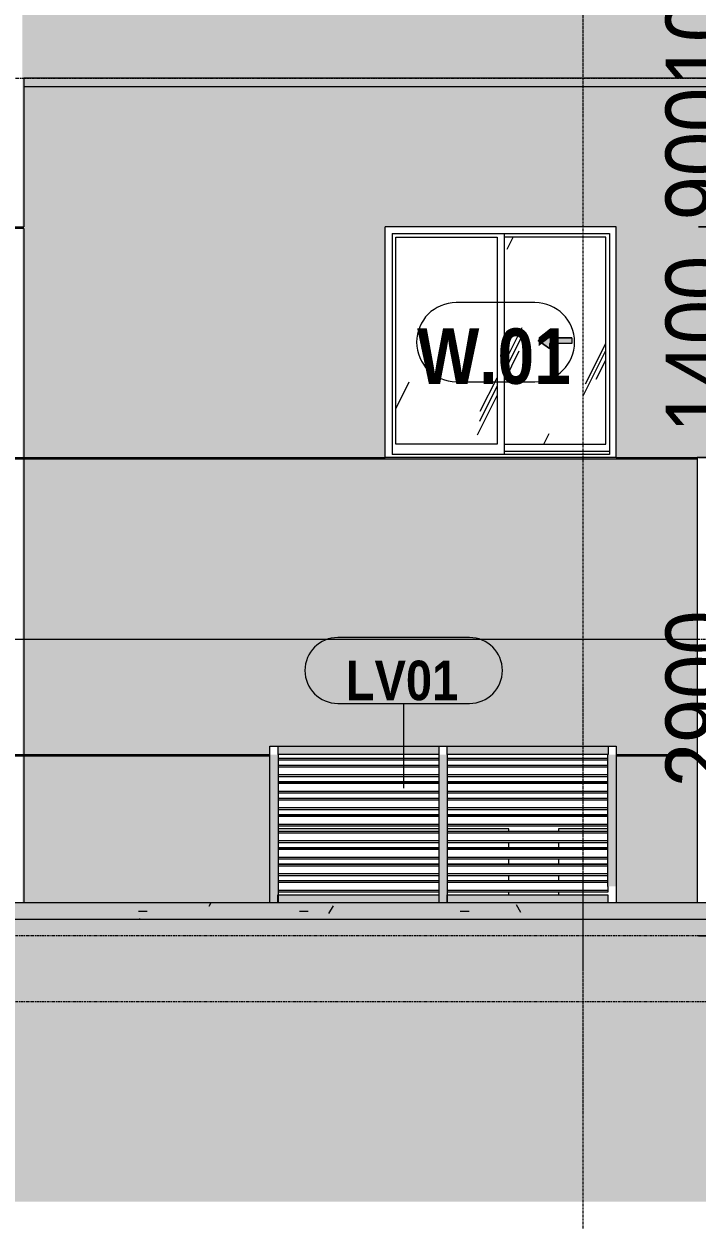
# Model space of a CAD drawing. Header units: millimetres. Extents: x -134153 to 99383, y -5233 to 35400.
# Drawn here: x -42243 to -38163, y -1323 to 5930 of the extents above; entities that cross this region are included whole.
import ezdxf

# ---------------------------------------------------------------- set-up
doc = ezdxf.new("R2010")
doc.units = ezdxf.units.MM
for name, pattern in [('1 NÉT CALL OUT', [6, 3, -3]), ('Centre', [31.75, 6.35, -4.7625, 15.875, -4.7625]), ('Grid Line', [22.225, 12.7, -3.175, 3.175, -3.175])]:
    doc.linetypes.add(name, pattern=pattern)
for name, color, linetype, lineweight in [('A-ANNO-DIMS', 211, 'Continuous', 9), ('A-ANNO-DIMS-160', 211, 'Continuous', 9), ('A-DETL-GENF', 92, 'Continuous', 9), ('A-DETL-GENF-1', 92, '1 NÉT CALL OUT', 9), ('A-DETL-GENF-2', 9, 'Continuous', 9), ('A-DETL-THIN', 151, 'Continuous', 9), ('A-FLOR-LEVL-2', 51, 'Centre', 9), ('A-GLAZ', 151, 'Continuous', 9), ('A-GLAZ-3', 7, '1 NÉT CALL OUT', 9), ('A-GLAZ-CWMG', 51, 'Continuous', 9), ('A-GLAZ-IDEN', 152, 'Continuous', 9), ('A-WALL', 113, 'Continuous', 9), ('A-WALL-IDEN', 211, 'Continuous', 9), ('A-WALL-PATT', 111, 'Continuous', 9), ('A-WALL-PATT-2', 111, 'Continuous', 5), ('I-WALL', 2, 'Continuous', 9), ('S-GRID-1', 1, 'Grid Line', 9)]:
    doc.layers.add(name, color=color, linetype=linetype, lineweight=lineweight)
doc.styles.add('Arial_B', font='arialbd_0.ttf', dxfattribs={"width": 0.85, "height": 240})
doc.styles.add('Arial_B_1', font='arialbd_0.ttf', dxfattribs={"width": 0.85, "height": 336})
doc.styles.add('UTM Avo', font='UTM Avo.ttf', dxfattribs={"width": 0.9, "height": 400})
doc.dimstyles.new('1_Dim_chi_tiet_2_5', dxfattribs={"dimscale": 304.8, "dimtxt": 399.720379, "dimasz": 0.629921, "dimexe": 0.524934, "dimexo": 0.0625, "dimgap": 0.052493, "dimtad": 1, "dimdec": 0, "dimrnd": 5, "dimzin": 0, "dimdsep": 46, "dimtxsty": 'UTM Avo', "dimblk1": 'OBLIQUE', "dimblk2": 'OBLIQUE', "dimsah": 1, "dimcen": 0.09, "dimdle": 0.524934, "dimazin": 0, "dimtfac": 1, "dimtdec": 4, "dimtix": 1, "dimtmove": 0, "dimatfit": 3, "dimfxl": 1.049869, "dimfxlon": 1, "dimtvp": 1, "dimtolj": 1, "dimtzin": 0, "dimarcsym": 2})
pattern_1 = [(63.435, (-79954.8, 1311.3), (-0.002, 1625.6), [567.96, -3066.99]), (63.435, (-81580.4, 1311.3), (-0.002, 1625.6), [567.96, -3066.99]), (63.435, (-79176.65, 1625.35), (-0.002, 1625.6), [567.96, -3066.99]), (63.435, (-80802.25, 1625.35), (-0.002, 1625.6), [567.96, -3066.99]), (63.435, (-79294.4, 1514.5), (-0.002, 1625.6), [567.96, -3066.99]), (63.435, (-80920, 1514.5), (-0.002, 1625.6), [567.96, -3066.99]), (63.435, (-79414.5, 2149.4), (-0.002, 1625.6), [276.055, -3358.896]), (63.435, (-81040.1, 2149.4), (-0.002, 1625.6), [276.055, -3358.896]), (63.435, (-79493, 2051.15), (-0.002, 1625.6), [567.96, -3066.99]), (63.435, (-81118.6, 2051.15), (-0.002, 1625.6), [567.96, -3066.99]), (63.435, (-79479.15, 2121.7), (-0.002, 1625.6), [567.96, -3066.99]), (63.435, (-81104.76, 2121.7), (-0.002, 1625.6), [567.96, -3066.99]), (63.435, (-80135, 1812.2), (-0.002, 1625.6), [567.96, -3066.99]), (63.435, (-81760.6, 1812.2), (-0.002, 1625.6), [567.96, -3066.99]), (63.435, (-80121.15, 1895.35), (-0.002, 1625.6), [567.96, -3066.99]), (63.435, (-81746.75, 1895.35), (-0.002, 1625.6), [567.96, -3066.99]), (63.435, (-80117.4, 1955.3), (-0.002, 1625.6), [567.96, -3066.99]), (63.435, (-81743, 1955.3), (-0.002, 1625.6), [567.96, -3066.99])]

# ---------------------------------------------------------------- blocks, each defined once
blk = doc.blocks.new('1_FAMILY RVT - W01-WxH 1400x1400xmm-411185-TKCS_MẶT ĐỨNG HƯỚNG BẮC')
at = {"layer": 'A-DETL-GENF-1'}
blk.add_hatch(color=256, dxfattribs=at).paths.add_polyline_path([(-39057.1, 3962.1), (-39057.1, 3992.6), (-38921.7, 3992.6), (-38921.7, 4026.5), (-39057.1, 4026.5), (-39057.1, 4057), (-39124.9, 4009.5)])
at = {"layer": 'A-GLAZ'}
h = blk.add_hatch(dxfattribs=at)
h.set_pattern_fill('FP_1', color=256, style=0, pattern_type=2)
h.set_pattern_definition(pattern_1)
h.paths.add_polyline_path([(-39374.9, 3382.6), (-39374.9, 4636.5), (-39989.1, 4636.5), (-39989.1, 3382.6)])
h = blk.add_hatch(dxfattribs=at)
h.set_pattern_fill('FP_1', color=256, style=0, pattern_type=2)
h.set_pattern_definition(pattern_1)
h.paths.add_polyline_path([(-38716.1, 3382.6), (-38716.1, 4636.5), (-39330.4, 4636.5), (-39330.4, 3382.6)])
h.paths.add_polyline_path([(-39057.1, 3962.1), (-39124.9, 4009.5), (-39057.1, 4057), (-39057.1, 4026.5), (-38921.7, 4026.5), (-38921.7, 3992.6), (-39057.1, 3992.6)])
at = {"layer": 'A-DETL-GENF'}
for p, q in [((-39124.9, 4009.5), (-39057.1, 4057)), ((-39124.9, 4009.5), (-39057.1, 4057)), ((-39124.9, 4009.5), (-39057.1, 3962.1)), ((-39057.1, 3962.1), (-39124.9, 4009.5)), ((-39057.1, 4057), (-39057.1, 4026.5)), ((-39057.1, 4057), (-39057.1, 4026.5)), ((-38921.7, 4026.5), (-39057.1, 4026.5)), ((-39057.1, 4026.5), (-38921.7, 4026.5)), ((-39057.1, 3992.6), (-39057.1, 3962.1)), ((-38921.7, 3992.6), (-39057.1, 3992.6)), ((-39057.1, 3992.6), (-39057.1, 3962.1)), ((-38921.7, 3992.6), (-39057.1, 3992.6)), ((-38921.7, 4026.5), (-38921.7, 3992.6)), ((-38921.7, 4026.5), (-38921.7, 3992.6))]:
    blk.add_line(p, q, dxfattribs=at)
at = {"layer": 'A-GLAZ'}
for p, q in [((-38652.6, 4700), (-40052.6, 4700)), ((-40052.6, 3300), (-40052.6, 4700)), ((-40011.7, 4659.1), (-40011.7, 3319.1)), ((-40011.7, 4659.1), (-38693.6, 4659.1)), ((-39330.4, 3319.1), (-39330.4, 4659.1)), ((-38693.6, 4659.1), (-38693.6, 3319.1)), ((-38652.6, 3300), (-38652.6, 4700)), ((-39989.1, 4636.5), (-39374.9, 4636.5)), ((-39989.1, 3382.6), (-39989.1, 4636.5)), ((-39374.9, 4636.5), (-39374.9, 3382.6)), ((-38716.1, 4636.5), (-39330.4, 4636.5)), ((-38716.1, 3382.6), (-38716.1, 4636.5)), ((-39374.9, 3382.6), (-39989.1, 3382.6)), ((-39330.4, 3382.6), (-38716.1, 3382.6)), ((-38693.6, 3338.1), (-39330.4, 3338.1)), ((-38693.6, 3338.1), (-39330.4, 3338.1)), ((-38652.6, 3300), (-40052.6, 3300)), ((-38693.6, 3319.1), (-40011.7, 3319.1))]:
    blk.add_line(p, q, dxfattribs=at)
blk = doc.blocks.new('Rectangular Mullion - 50 x 100mm-3084807-TKCS_MẶT ĐỨNG HƯỚNG BẮC')
at = {"layer": 'A-GLAZ-CWMG'}
blk.add_hatch(color=256, dxfattribs=at).paths.add_polyline_path([(-39735.1, 1500), (-39727.5, 1500), (-39727.5, 1550), (-40702.6, 1549), (-40702.6, 1500), (-40131.8, 1500)])
for p, q in [((-40702.6, 1500), (-40702.6, 1550)), ((-39727.5, 1550), (-39727.5, 1500)), ((-39727.5, 1500), (-40702.6, 1500))]:
    blk.add_line(p, q, dxfattribs=at)
blk = doc.blocks.new('Rectangular Mullion - 50 x 100mm-3084809-TKCS_MẶT ĐỨNG HƯỚNG BẮC')
at = {"layer": 'A-GLAZ-CWMG'}
blk.add_hatch(color=256, dxfattribs=at).paths.add_polyline_path([(-39677.7, 600), (-38702.6, 600), (-38702.6, 650), (-39677.7, 650)])
for p, q in [((-39677.7, 600), (-39677.7, 650)), ((-39677.7, 650), (-38702.6, 650)), ((-38702.6, 650), (-38702.6, 600))]:
    blk.add_line(p, q, dxfattribs=at)
blk = doc.blocks.new('Rectangular Mullion - 50 x 100mm-2333207-TKCS_MẶT ĐỨNG HƯỚNG BẮC')
at = {"layer": 'A-GLAZ-CWMG'}
blk.add_hatch(color=256, dxfattribs=at).paths.add_polyline_path([(-40702.564287, 600), (-40702.564287, 700), (-40752.564287, 700), (-40752.564287, 600)])
blk.add_line((-40702.564287, 700), (-40702.564287, 600), dxfattribs=at)
blk = doc.blocks.new('Rectangular Mullion - 50 x 100mm-2333208-TKCS_MẶT ĐỨNG HƯỚNG BẮC')
at = {"layer": 'A-GLAZ-CWMG'}
blk.add_hatch(color=256, dxfattribs=at).paths.add_polyline_path([(-40702.564287, 700), (-40702.564287, 800), (-40752.564287, 800), (-40752.564287, 700)])
blk.add_line((-40702.564287, 800), (-40702.564287, 700), dxfattribs=at)
blk = doc.blocks.new('Rectangular Mullion - 50 x 100mm-2333212-TKCS_MẶT ĐỨNG HƯỚNG BẮC')
at = {"layer": 'A-GLAZ-CWMG'}
blk.add_hatch(color=256, dxfattribs=at).paths.add_polyline_path([(-38652.635618, 700), (-38652.635618, 800), (-38702.635618, 800), (-38702.635618, 700)])
blk.add_line((-38702.635618, 700), (-38702.635618, 800), dxfattribs=at)
blk = doc.blocks.new('Rectangular Mullion - MULLION LA SACH-3084811-TKCS_MẶT ĐỨNG HƯỚNG BẮC')
at = {"layer": 'A-GLAZ-CWMG'}
for p, q in [((-38702.6, 734.3), (-39677.6, 734.3)), ((-38702.6, 733.3), (-39677.6, 733.3)), ((-38702.6, 733.2), (-39677.6, 733.2)), ((-38702.6, 723.5), (-39677.6, 723.5)), ((-38702.6, 676.5), (-39677.6, 676.5)), ((-38702.6, 665), (-39677.6, 665)), ((-38702.6, 664.8), (-39677.6, 664.8)), ((-38702.6, 700), (-38702.6, 676.5)), ((-38702.6, 676.5), (-38702.6, 665)), ((-38702.6, 665), (-38702.6, 664.8))]:
    blk.add_line(p, q, dxfattribs=at)
blk = doc.blocks.new('Rectangular Mullion - MULLION LA SACH-V87-TKCS_MẶT ĐỨNG HƯỚNG BẮC')
at = {"layer": 'A-GLAZ-CWMG'}
for p, q in [((-39727.6, 734.3), (-40702.6, 734.3)), ((-39727.6, 733.3), (-40702.6, 733.3)), ((-39727.6, 733.2), (-40702.6, 733.2)), ((-39727.6, 723.5), (-40702.6, 723.5)), ((-39727.6, 676.5), (-40702.6, 676.5)), ((-39727.6, 665), (-40702.6, 665)), ((-39727.6, 664.8), (-40702.6, 664.8))]:
    blk.add_line(p, q, dxfattribs=at)
blk = doc.blocks.new('Rectangular Mullion - MULLION LA SACH-V88-TKCS_MẶT ĐỨNG HƯỚNG BẮC')
at = {"layer": 'A-GLAZ-CWMG'}
for p, q in [((-38702.6, 1476.5), (-39677.6, 1476.5)), ((-38702.6, 1465), (-39677.6, 1465)), ((-38702.6, 1464.8), (-39677.6, 1464.8))]:
    blk.add_line(p, q, dxfattribs=at)
blk = doc.blocks.new('Rectangular Mullion - 50 x 100mm-2333204-TKCS_MẶT ĐỨNG HƯỚNG BẮC')
at = {"layer": 'A-GLAZ-CWMG'}
blk.add_hatch(color=256, dxfattribs=at).paths.add_polyline_path([(-39677.6, 600), (-39677.6, 700), (-39727.6, 700), (-39727.6, 600)])
for p, q in [((-39727.6, 700), (-39727.6, 600)), ((-39677.6, 700), (-39677.6, 600))]:
    blk.add_line(p, q, dxfattribs=at)
blk = doc.blocks.new('Rectangular Mullion - 50 x 100mm-2333205-TKCS_MẶT ĐỨNG HƯỚNG BẮC')
at = {"layer": 'A-GLAZ-CWMG'}
blk.add_hatch(color=256, dxfattribs=at).paths.add_polyline_path([(-39677.6, 700), (-39677.6, 800), (-39727.6, 800), (-39727.6, 700)])
for p, q in [((-39727.6, 800), (-39727.6, 700)), ((-39677.6, 800), (-39677.6, 700))]:
    blk.add_line(p, q, dxfattribs=at)
blk = doc.blocks.new('SSA-WINDOW TAG - 10-2062020-TKCS_MẶT ĐỨNG HƯỚNG BẮC')
at = {"layer": 'A-GLAZ-IDEN'}
for p, q in [((-121345.064287, 10854.4), (-121822.564287, 10854.4)), ((-121822.564287, 10374.4), (-121345.064287, 10374.4))]:
    blk.add_line(p, q, dxfattribs=at)
for centre, start, end in [((-121822.564287, 10614.4), 90, 270), ((-121345.064287, 10614.4), 270, 90)]:
    blk.add_arc(centre, 240, start, end, dxfattribs=at)
blk = doc.blocks.new('DIMBLOCK18-TKCS_MẶT ĐỨNG HƯỚNG BẮC')
at = {"layer": 'A-ANNO-DIMS-160', "lineweight": 25}
for p, q in [((-37834, 3300), (-37930, 3396)), ((-37834, 3300), (-37738, 3204)), ((-37834, 400), (-37930, 496)), ((-37834, 400), (-37738, 304))]:
    blk.add_line(p, q, dxfattribs=at)
at = {"layer": 'A-ANNO-DIMS-160'}
for p, q in [((-38154, 3300), (-37674, 3300)), ((-37834, 3300), (-38154, 3300)), ((-37834, 240), (-37834, 3300)), ((-38154, 400), (-37674, 400)), ((-37834, 400), (-38154, 400))]:
    blk.add_line(p, q, dxfattribs=at)
at = {"layer": 'A-ANNO-DIMS-160', "color": 0, "insert": (-38353.7, 1302.2), "char_height": 400, "width": 1314.636, "attachment_point": 1, "rotation": 90, "line_spacing_factor": 1.110334, "style": 'UTM Avo'}
blk.add_mtext('2900', dxfattribs=at)
blk = doc.blocks.new('_Oblique')
at = {"color": 0, "linetype": 'ByBlock', "lineweight": -2}
blk.add_line((-0.5, -0.5), (0.5, 0.5), dxfattribs=at)
blk = doc.blocks.new('DIMBLOCK19-TKCS_MẶT ĐỨNG HƯỚNG BẮC')
at = {"layer": 'A-ANNO-DIMS-160', "lineweight": 25}
for p, q in [((-37834, 4700), (-37930, 4796)), ((-37834, 4700), (-37738, 4604)), ((-37834, 3300), (-37930, 3396)), ((-37834, 3300), (-37738, 3204))]:
    blk.add_line(p, q, dxfattribs=at)
at = {"layer": 'A-ANNO-DIMS-160'}
for p, q in [((-38154, 4700), (-37674, 4700)), ((-37834, 4700), (-38154, 4700)), ((-37834, 3300), (-37834, 4700)), ((-38154, 3300), (-37674, 3300)), ((-37834, 3300), (-38154, 3300))]:
    blk.add_line(p, q, dxfattribs=at)
at = {"layer": 'A-ANNO-DIMS-160', "color": 0, "insert": (-38353.7, 3452.2), "char_height": 400, "width": 1314.636, "attachment_point": 1, "rotation": 90, "line_spacing_factor": 1.110334, "style": 'UTM Avo'}
blk.add_mtext('1400', dxfattribs=at)
blk = doc.blocks.new('DIMBLOCK20-TKCS_MẶT ĐỨNG HƯỚNG BẮC')
at = {"layer": 'A-ANNO-DIMS-160', "lineweight": 25}
for p, q in [((-37834, 5600), (-37930, 5696)), ((-37834, 5600), (-37738, 5504)), ((-37834, 4700), (-37930, 4796)), ((-37834, 4700), (-37738, 4604))]:
    blk.add_line(p, q, dxfattribs=at)
at = {"layer": 'A-ANNO-DIMS-160'}
for p, q in [((-38154, 5600), (-37674, 5600)), ((-37834, 5600), (-38154, 5600)), ((-37834, 4700), (-37834, 5600)), ((-38154, 4700), (-37674, 4700)), ((-37834, 4700), (-38154, 4700))]:
    blk.add_line(p, q, dxfattribs=at)
at = {"layer": 'A-ANNO-DIMS-160', "color": 0, "insert": (-38353.7, 4739.2), "char_height": 400, "width": 985.977, "attachment_point": 1, "rotation": 90, "line_spacing_factor": 1.110334, "style": 'UTM Avo'}
blk.add_mtext('900', dxfattribs=at)
blk = doc.blocks.new('DIMBLOCK21-TKCS_MẶT ĐỨNG HƯỚNG BẮC')
at = {"layer": 'A-ANNO-DIMS-160', "lineweight": 25}
for p, q in [((-37834, 6600), (-37930, 6696)), ((-37834, 6600), (-37738, 6504)), ((-37834, 5600), (-37930, 5696)), ((-37834, 5600), (-37738, 5504))]:
    blk.add_line(p, q, dxfattribs=at)
at = {"layer": 'A-ANNO-DIMS-160'}
for p, q in [((-38154, 6600), (-37674, 6600)), ((-37834, 6600), (-38154, 6600)), ((-37834, 5600), (-37834, 6600)), ((-38154, 5600), (-37674, 5600)), ((-37834, 5600), (-38154, 5600))]:
    blk.add_line(p, q, dxfattribs=at)
at = {"layer": 'A-ANNO-DIMS-160', "color": 0, "insert": (-38353.7, 5552.2), "char_height": 400, "width": 1314.636, "attachment_point": 1, "rotation": 90, "line_spacing_factor": 1.110334, "style": 'UTM Avo'}
blk.add_mtext('1000', dxfattribs=at)
blk = doc.blocks.new('CTL_WALL TAG NO MARK - 10-2062273-TKCS_MẶT ĐỨNG HƯỚNG BẮC')
at = {"layer": 'A-WALL-IDEN'}
for p, q in [((-129343.7, 30329.8), (-130141.2, 30329.8)), ((-130141.2, 29929.8), (-129343.7, 29929.8))]:
    blk.add_line(p, q, dxfattribs=at)
for centre, start, end in [((-130141.2, 30129.8), 90, 270), ((-129343.7, 30129.8), 270, 90)]:
    blk.add_arc(centre, 200, start, end, dxfattribs=at)

msp = doc.modelspace()

# ---------------------------------------------------------------- hatches: boundary and pattern name
at = {"layer": 'A-DETL-GENF-2'}
h = msp.add_hatch(dxfattribs=at)
h.set_pattern_fill('FP_29', color=256, style=0, pattern_type=2)
h.set_pattern_definition([(0, (-81864.44, 1200), (774.192, 774.192), [774.192, -774.192]), (0, (-81864.44, 1490.3), (774.192, 774.192), [774.192, -774.192]), (0, (-81864.44, 1780.64), (774.192, 774.192), [774.192, -774.192]), (90, (-81767.7, 1877.4), (-774.192, 774.192), [774.192, -774.192]), (90, (-81477.35, 1877.4), (-774.192, 774.192), [774.192, -774.192]), (90, (-81187, 1877.4), (-774.192, 774.192), [774.192, -774.192])])
h.paths.add_polyline_path([(-131360.5, -1211), (-29819, -1211), (-29819, 500), (-131360.5, 500), (-131360.5, -659)])
at = {"layer": 'A-WALL-PATT'}
h = msp.add_hatch(dxfattribs=at)
h.set_pattern_fill('FP_12', color=256, style=0, pattern_type=2)
h.set_pattern_definition([(0, (-81864.44, 1200), (1300.48, 325.12), [53.645, -921.715, 53.645, -6123.635]), (0, (-81864.44, 1200), (1300.48, 325.12), [-1029.005, -921.715, 53.645, -1897.075, -3251.2]), (0, (-81864.44, 1200), (1300.48, 325.12), [-3901.44, 53.645, -921.715, 53.645, -2222.195]), (0, (-81864.44, 1200), (1300.48, 325.12), [-4930.445, -596.595, 53.645, -1571.955]), (120, (-81376.76, 1362.56), (-931.8022, 963.6887), [53.645, -921.715, -6177.28]), (120, (-81376.76, 1362.56), (-931.8022, 963.6887), [-975.36, 53.645, -921.715, -5201.92]), (120, (-81376.76, 1362.56), (-931.8022, 963.6887), [-1950.72, 53.645, -1897.075, -3251.2]), (120, (-81376.76, 1362.56), (-931.8022, 963.6887), [-3901.44, 53.645, -921.715, -2275.84]), (120, (-81376.76, 1362.56), (-931.8022, 963.6887), [-4876.8, 53.645, -596.595, -1625.6]), (120, (-81376.76, 1362.56), (-931.8022, 963.6887), [-5527.04, 53.645, -1571.955]), (240, (-81214.2, 2012.8), (-368.6778, -1288.8087), [53.645, -921.715, -6177.28]), (240, (-81214.2, 2012.8), (-368.6778, -1288.8087), [-975.36, 53.645, -921.715, -5201.92]), (240, (-81214.2, 2012.8), (-368.6778, -1288.8087), [-1950.72, 53.645, -1897.075, -3251.2]), (240, (-81214.2, 2012.8), (-368.6778, -1288.8087), [-3901.44, 53.645, -921.715, -2275.84]), (240, (-81214.2, 2012.8), (-368.6778, -1288.8087), [-4876.8, 53.645, -596.595, -1625.6]), (240, (-81214.2, 2012.8), (-368.6778, -1288.8087), [-5527.04, 53.645, -1571.955])])
h.paths.add_polyline_path([(-36165.3, 500), (-36103.5, 500), (-36103.5, 600), (-42652.6, 600), (-42652.6, 500), (-37751.9, 500)])
h = msp.add_hatch(dxfattribs=at)
h.set_pattern_fill('FP_11', color=256, style=0, pattern_type=2)
h.set_pattern_definition([(349.695, (-35914.525, 869.39), (3657.59817, -609.61005), [68.155, -6747.38]), (0, (-35847.47, 857.2), (609.6, 609.6), [67.056, -542.544]), (18.435, (-35780.41, 857.2), (1219.199, 609.6016), [57.83, -1869.893]), (172.875, (-35725.55, 875.49), (4267.1994, -609.5991), [49.148, -4865.604]), (174.806, (-35774.317, 881.584), (6096.00395, -609.5547), [67.333, -6665.92]), (194.036, (-35841.37, 887.68), (-1828.8022, -609.5924), [75.403, -2438.042]), (9.462, (-35865.76, 869.39), (3048.005, 609.5835), [37.08, -3670.97]), (353.66, (-35829.18, 875.49), (-4876.8008, 609.5835), [55.202, -5464.96]), (185.711, (-35774.32, 869.39), (-5486.3951, -609.63944), [61.264, -6065.14]), (168.69, (-35835.28, 863.3), (2438.4, -609.6026), [31.084, -3077.28]), (354.806, (-35969.39, 863.296), (-6096.00395, 609.5547), [67.333, -6665.92]), (348.69, (-35902.33, 857.2), (-2438.4, 609.6026), [62.167, -3046.194]), (0, (-35841.4, 845), (609.6, 609.6), [73.15, -536.45]), (20.556, (-35768.22, 845.01), (3048.0001, 1219.197), [52.084, -5156.34]), (3.814, (-35719.453, 863.296), (8534.40115, 609.5889), [91.643, -9072.654]), (354.806, (-35628.013, 869.39), (-6096.00395, 609.5547), [67.333, -6665.92]), (0, (-35560.96, 863.3), (609.6, 609.6), [67.056, -542.544]), (5.194, (-36103.5, 863.296), (6096.00395, 609.5547), [67.333, -6665.92]), (354.806, (-36036.445, 869.39), (-6096.00395, 609.5547), [67.333, -6665.92]), (0, (-36103.5, 875.5), (609.6, 609.6), [36.576, -573.024]), (5.194, (-36066.925, 875.49), (6096.00395, 609.5547), [67.333, -6665.92]), (0, (-35999.87, 881.6), (609.6, 609.6), [60.96, -548.64]), (10.305, (-35938.91, 881.584), (-3657.59817, -609.61005), [68.155, -6747.38]), (5.194, (-35871.853, 893.776), (6096.00395, 609.5547), [67.333, -6665.92]), (354.806, (-35804.797, 899.87), (-6096.00395, 609.5547), [67.333, -6665.92]), (354.806, (-35737.74, 893.776), (-6096.00395, 609.5547), [67.333, -6665.92]), (351.87, (-35670.685, 887.68), (-3657.6004, 609.5929), [86.21, -4224.312]), (0, (-35585.34, 875.5), (609.6, 609.6), [91.44, -518.16]), (347.471, (-35609.725, 509.73), (3047.9989, -609.61085), [56.202, -5564.033]), (354.289, (-35554.86, 497.536), (-5486.3951, 609.63944), [61.264, -6065.14]), (8.13, (-35609.725, 509.73), (3657.6004, 609.5929), [43.105, -4267.418]), (9.462, (-35567.05, 515.82), (3048.005, 609.5835), [74.16, -3633.892]), (0, (-36103.5, 528), (609.6, 609.6), [73.15, -536.45]), (350.538, (-36030.35, 528.02), (-3048.005, 609.5835), [37.08, -3670.97]), (201.801, (-35993.77, 521.92), (1828.8045, 609.5868), [32.828, -3249.968]), (192.995, (-36024.253, 509.73), (5486.39314, 1219.23746), [81.33, -8051.747]), (352.875, (-35542.67, 509.73), (-4267.1994, 609.5991), [49.148, -4865.604]), (7.125, (-35542.67, 509.73), (4267.1994, 609.5991), [49.148, -4865.604]), (0, (-36103.5, 515.8), (609.6, 609.6), [48.77, -560.83]), (194.036, (-36054.73, 515.82), (-1828.8022, -609.5924), [50.27, -2463.177]), (356.633, (-35969.39, 534.112), (-9753.59439, 609.69188), [103.81, -10277.302]), (357.709, (-35865.757, 528.016), (-14630.39665, 609.69909), [152.522, -15099.665]), (3.18, (-35713.357, 521.92), (10363.19831, 609.63121), [109.897, -10879.823]), (9.462, (-35603.63, 528.02), (3048.005, 609.5835), [111.242, -3596.81]), (10.305, (-36103.5, 473.15), (-3657.59817, -609.61005), [68.155, -6747.38]), (15.945, (-36036.445, 485.34), (-2438.4042, -609.5832), [88.76, -4349.196]), (0, (-35951.1, 509.7), (609.6, 609.6), [79.25, -530.35]), (351.87, (-35871.85, 509.73), (-3657.6004, 609.5929), [86.21, -4224.312]), (3.576, (-35786.51, 497.536), (9144.00297, 609.5468), [97.726, -9674.906]), (351.254, (-35688.973, 503.63), (4267.20096, -609.58783), [80.18, -7937.856]), (345.964, (-35609.72, 491.44), (-1828.8022, 609.5924), [75.403, -2438.042]), (0, (-35536.6, 473.15), (609.6, 609.6), [42.67, -566.93]), (174.806, (-35969.39, 534.11), (6096.00395, -609.5547), [134.665, -6598.587]), (355.236, (-36103.5, 570.69), (-6705.59647, 609.64143), [146.81, -7193.745]), (0, (-35957.2, 558.5), (609.6, 609.6), [140.21, -469.39]), (4.086, (-35816.99, 558.496), (7924.79503, 609.65274), [171.123, -8385.02]), (0, (-35646.3, 570.7), (609.6, 609.6), [152.4, -457.2]), (7.125, (-36103.5, 442.67), (4267.1994, 609.5991), [147.443, -4767.31]), (6.34, (-35957.2, 460.96), (4876.8008, 609.5835), [110.403, -5409.758]), (357.51, (-35847.47, 473.152), (-13411.19697, 609.70439), [140.34, -13893.706]), (353.48, (-35707.261, 467.056), (-15849.59217, 1828.85517), [214.749, -21260.135]), (3.013, (-36103.5, 838.912), (10972.79715, 609.6408), [115.984, -11482.446]), (351.87, (-35987.68, 845.01), (-3657.6004, 609.5929), [129.316, -4181.208]), (357.614, (-35859.66, 826.72), (-14020.79943, 609.61372), [146.431, -14496.664]), (10.62, (-35713.357, 820.624), (-6705.59246, -1219.23973), [99.236, -9824.334]), (0, (-35615.8, 838.9), (609.6, 609.6), [121.92, -487.68]), (356.82, (-36103.5, 912.064), (-10363.19831, 609.63121), [109.897, -10879.823]), (6.009, (-35993.773, 905.968), (-6095.99899, -609.59918), [116.464, -11529.93]), (6.71, (-35877.95, 918.16), (-5486.39734, -609.61573), [104.346, -10330.325]), (354.289, (-35774.32, 930.35), (-5486.3951, 609.63944), [122.528, -6003.877]), (347.905, (-35652.397, 918.16), (-5486.39487, 1219.22295), [87.28, -8640.862]), (9.462, (-35567.05, 899.87), (3048.005, 609.5835), [74.16, -3633.892]), (3.814, (-36103.5, 796.24), (8534.40115, 609.5889), [91.643, -9072.654]), (347.196, (-36012.06, 802.336), (-7924.80896, 1828.76326), [137.532, -13615.67]), (0, (-35877.95, 771.86), (609.6, 609.6), [152.4, -457.2]), (5.44, (-35725.55, 771.856), (-6705.60249, -609.56085), [128.595, -12730.932]), (6.71, (-35597.533, 784.048), (-5486.39734, -609.61573), [104.346, -10330.325]), (0, (-36103.5, 954.74), (609.6, 609.6), [103.63, -505.97]), (8.13, (-35999.87, 954.74), (3657.6004, 609.5929), [172.42, -4138.102]), (357.614, (-35829.18, 979.12), (-14020.79943, 609.61372), [146.431, -14496.664]), (354.472, (-35682.877, 973.024), (12801.59101, -1219.3029), [189.859, -18796.025]), (6.843, (-36103.5, 400), (-10363.19504, -1219.24128), [153.494, -15195.842]), (0, (-35951.1, 418.3), (609.6, 609.6), [170.69, -438.91]), (356.348, (-35780.413, 418.288), (-18897.604963, 1219.126665), [287.095, -28422.422]), (0, (-36103.5, 613.36), (609.6, 609.6), [146.304, -463.296]), (4.764, (-35957.197, 613.36), (6705.59647, 609.64143), [146.81, -7193.745]), (358.152, (-35810.893, 625.552), (-18287.99624, 609.724117), [189.074, -18718.355]), (357.274, (-35621.917, 619.456), (-12192.00424, 609.53415), [128.161, -12687.945]), (354.806, (-36103.5, 710.896), (-6096.00395, 609.5547), [134.665, -6598.587]), (0, (-35969.4, 698.7), (609.6, 609.6), [195.07, -414.53]), (1.909, (-35774.317, 698.704), (17678.40105, 609.55323), [182.982, -18115.176]), (3.576, (-35591.437, 704.8), (9144.00297, 609.5468), [97.726, -9674.906])])
h.paths.add_polyline_path([(-36165.3, 500), (-36103.5, 500), (-36103.5, 600), (-42652.6, 600), (-42652.6, 500), (-37751.9, 500)])
at = {"layer": 'A-WALL-PATT-2'}
for points in [[(-42242.6, 5550), (-42242.6, 8950), (-42252.6, 8950), (-42252.6, 5550)], [(-40925.1, 1490), (-40752.6, 1490), (-40752.6, 1500), (-42246.6, 1499.9), (-42246.5, 1490), (-41718.3, 1490)]]:
    msp.add_hatch(color=256, dxfattribs=at).paths.add_polyline_path(points)
h = msp.add_hatch(color=256, dxfattribs=at)
h.paths.add_polyline_path([(-42242.6, 5550), (-33642.6, 5550), (-33642.6, 8950), (-42242.6, 8950), (-42242.6, 5550)])
h.paths.add_polyline_path([(-40011.7, 6600), (-40052.6, 6600), (-40052.6, 8000), (-38652.6, 8000), (-38652.6, 6600), (-39338.5, 6600)])
h = msp.add_hatch(color=256, dxfattribs=at)
h.paths.add_polyline_path([(-42242.6, 2200), (-38162.6, 2200), (-38162.6, 3290), (-42242.6, 3290), (-42242.6, 3204.9)])
h.paths.add_polyline_path([(-33785.4, 2200), (-33652.6, 2200), (-33652.6, 3290), (-35742.6, 3290), (-35742.6, 2200), (-34578.7, 2200)])
h.paths.add_polyline_path([(-36165.3, 2450), (-36002.6, 2450), (-36002.6, 2464.8), (-36927.6, 2464.8), (-36927.6, 2450)])
h.paths.add_polyline_path([(-37751.9, 2450), (-36977.6, 2450), (-36977.6, 2464.8), (-37902.6, 2464.8), (-37902.6, 2450)])
h.paths.add_polyline_path([(-37902.6, 2534.3), (-36977.6, 2534.3), (-36977.6, 2564.8), (-37902.6, 2564.8)])
h.paths.add_polyline_path([(-36287.5, 2534.3), (-36002.6, 2534.3), (-36002.6, 2564.8), (-36927.6, 2564.8), (-36927.6, 2534.3)])
h.paths.add_polyline_path([(-37813.2, 2634.3), (-36977.6, 2634.3), (-36977.6, 2664.8), (-37902.6, 2664.8), (-37902.6, 2634.3)])
h.paths.add_polyline_path([(-36927.6, 2634.3), (-36002.6, 2634.3), (-36002.6, 2664.8), (-36927.6, 2664.8)])
h.paths.add_polyline_path([(-37863.6, 2734.3), (-36977.6, 2734.3), (-36977.6, 2764.8), (-37902.6, 2764.8), (-37902.6, 2734.3), (-37865.7, 2734.3)])
h.paths.add_polyline_path([(-36165.3, 2734.3), (-36002.6, 2734.3), (-36002.6, 2764.8), (-36927.6, 2764.8), (-36927.6, 2734.3)])
h.paths.add_polyline_path([(-36002.6, 2834.3), (-36002.6, 2850), (-36927.6, 2850), (-36927.6, 2834.3), (-36165.3, 2834.3)])
h.paths.add_polyline_path([(-37751.9, 2834.3), (-36977.6, 2834.3), (-36977.6, 2850), (-37902.6, 2850), (-37902.6, 2834.3)])
h.paths.add_polyline_path([(-42242.6, 3300), (-40052.6, 3300), (-40052.6, 4700), (-38652.6, 4700), (-38652.6, 3300), (-33652.6, 3300), (-33652.6, 5600), (-42242.6, 5600), (-42242.6, 4700), (-42246.6, 4700), (-42246.6, 4690), (-42242.6, 4690)])
h = msp.add_hatch(color=256, dxfattribs=at)
h.paths.add_polyline_path([(-42242.6, 2200), (-42242.6, 3290), (-42252.6, 3290), (-42252.6, 2200)])
h.paths.add_polyline_path([(-42242.6, 3300), (-42242.6, 4690), (-42252.6, 4690), (-42252.6, 3300)])
h.paths.add_polyline_path([(-42242.6, 4700), (-42242.6, 5550), (-42252.6, 5550), (-42252.6, 4700)])
h = msp.add_hatch(color=256, dxfattribs=at)
h.paths.add_polyline_path([(-38693.6, 3290), (-38162.6, 3290), (-38162.6, 3300), (-42246.6, 3300), (-42246.6, 3290), (-39338.5, 3290)])
h.paths.add_polyline_path([(-33652.6, 3290), (-33652.6, 3300), (-35742.6, 3300), (-35742.6, 3290)])
h = msp.add_hatch(color=256, dxfattribs=at)
h.paths.add_polyline_path([(-42244.4, 600), (-42242.6, 600), (-42242.6, 1490), (-42252.6, 1490), (-42252.6, 600)])
h.paths.add_polyline_path([(-42252.6, 1500), (-42242.6, 1500), (-42242.6, 2200), (-42252.6, 2200), (-42252.6, 1549)])
h = msp.add_hatch(color=256, dxfattribs=at)
h.paths.add_polyline_path([(-34649.2, 600), (-33642.6, 600), (-33642.6, 1490), (-35742.6, 1490), (-35742.6, 600), (-34652.1, 600)])
h.paths.add_polyline_path([(-40925.1, 600), (-40752.6, 600), (-40752.6, 1490), (-42242.6, 1490), (-42242.6, 600)])
h.paths.add_polyline_path([(-38162.6, 600), (-38162.6, 1490), (-38652.6, 1490), (-38652.6, 600)])
h.paths.add_polyline_path([(-40925.1, 1500), (-40752.6, 1500), (-40752.6, 1550), (-38652.6, 1549), (-38652.6, 1500), (-38162.6, 1500), (-38162.6, 2200), (-42242.6, 2200), (-42242.6, 1500), (-41718.3, 1500)])
h.paths.add_polyline_path([(-33642.6, 1500), (-33642.6, 2200), (-35742.6, 2200), (-35742.6, 1500), (-33785.4, 1500)])
h = msp.add_hatch(color=256, dxfattribs=at)
h.paths.add_polyline_path([(-33785.4, 1490), (-33646.6, 1490), (-33646.6, 1500), (-35742.6, 1500), (-35742.6, 1490), (-34182.1, 1490)])
h.paths.add_polyline_path([(-38545.2, 1490), (-38162.6, 1490), (-38162.6, 1500), (-38652.6, 1500), (-38652.6, 1490)])

# ---------------------------------------------------------------- linework, layer by layer
at = {"layer": 'A-DETL-THIN'}
msp.add_line((-29819, 500), (-131360.5, 500), dxfattribs=at)
at = {"layer": 'A-FLOR-LEVL-2'}
for p, q in [((-134152.6, 5600), (-25724.3, 5600)), ((-134152.6, 2200), (-25724.3, 2200)), ((-25724.3, 400), (-134152.6, 400)), ((-27756.3, 0), (-134152.6, 0))]:
    msp.add_line(p, q, dxfattribs=at)
at = {"layer": 'A-WALL'}
for p, q in [((-33652.6, 5600), (-42242.6, 5600)), ((-42242.6, 5600), (-42242.6, 4700)), ((-42242.6, 5550), (-33642.6, 5550)), ((-45952.6, 4700), (-42242.6, 4700)), ((-42242.6, 4690), (-45952.6, 4690)), ((-42242.6, 4690), (-42242.6, 3300)), ((-46362.6, 3300), (-40052.6, 3300)), ((-38162.6, 3290), (-46352.6, 3290)), ((-42242.6, 3290), (-42242.6, 1500)), ((-38652.6, 3300), (-38162.6, 3300)), ((-42662.6, 2200), (-38162.6, 2200)), ((-40752.6, 600), (-40752.6, 1550)), ((-40752.6, 1550), (-38652.6, 1550)), ((-38652.6, 1550), (-38652.6, 600)), ((-42702.6, 1500), (-40752.6, 1500)), ((-40752.6, 1490), (-42702.6, 1490)), ((-42242.6, 1490), (-42242.6, 600)), ((-38652.6, 1500), (-38162.6, 1500)), ((-38162.6, 1490), (-38652.6, 1490)), ((-39727.6, 1050), (-40702.6, 1050)), ((-39303.5, 1050), (-39677.6, 1050)), ((-39303.5, 1034.3), (-39303.5, 1050)), ((-39003.5, 1050), (-39003.5, 1034.3)), ((-38702.6, 1050), (-39003.5, 1050)), ((-39303.5, 934.3), (-39303.5, 965)), ((-39003.5, 965), (-39003.5, 934.3)), ((-39303.5, 834.3), (-39303.5, 865)), ((-39003.5, 865), (-39003.5, 834.3)), ((-39303.5, 734.3), (-39303.5, 765)), ((-39003.5, 765), (-39003.5, 734.3)), ((-39303.5, 650), (-39303.5, 665)), ((-39003.5, 665), (-39003.5, 650)), ((-31093.5, 600), (-42662.6, 600))]:
    msp.add_line(p, q, dxfattribs=at)
at = {"layer": 'A-WALL-IDEN'}
msp.add_line((-39940.9, 1296.3), (-39940.9, 1809.5), dxfattribs=at)
at = {"layer": 'I-WALL'}
for p, q in [((-35742.6, 3300), (-38162.6, 3300)), ((-38162.6, 3300), (-38162.6, 600))]:
    msp.add_line(p, q, dxfattribs=at)
at = {"layer": 'S-GRID-1'}
for p, q in [((-38852.6, 207.3), (-38852.6, 30285.9)), ((-38852.6, -3792.7), (-38852.6, 207.3))]:
    msp.add_line(p, q, dxfattribs=at)

# ---------------------------------------------------------------- block references
at = {"layer": 'A-GLAZ-3'}
msp.add_blockref('1_FAMILY RVT - W01-WxH 1400x1400xmm-411185-TKCS_MẶT ĐỨNG HƯỚNG BẮC', (0, 0), dxfattribs=at)
at = {"layer": 'A-GLAZ-CWMG'}
for name, p in [('Rectangular Mullion - 50 x 100mm-3084807-TKCS_MẶT ĐỨNG HƯỚNG BẮC', (0, 0)), ('Rectangular Mullion - 50 x 100mm-3084807-TKCS_MẶT ĐỨNG HƯỚNG BẮC', (1025, 0)), ('Rectangular Mullion - 50 x 100mm-2333208-TKCS_MẶT ĐỨNG HƯỚNG BẮC', (0, 700)), ('Rectangular Mullion - MULLION LA SACH-V88-TKCS_MẶT ĐỨNG HƯỚNG BẮC', (-1025, 0)), ('Rectangular Mullion - 50 x 100mm-2333205-TKCS_MẶT ĐỨNG HƯỚNG BẮC', (0, 700)), ('Rectangular Mullion - MULLION LA SACH-V88-TKCS_MẶT ĐỨNG HƯỚNG BẮC', (0, 0)), ('Rectangular Mullion - 50 x 100mm-2333212-TKCS_MẶT ĐỨNG HƯỚNG BẮC', (0, 700)), ('Rectangular Mullion - 50 x 100mm-2333208-TKCS_MẶT ĐỨNG HƯỚNG BẮC', (0, 600)), ('Rectangular Mullion - MULLION LA SACH-V87-TKCS_MẶT ĐỨNG HƯỚNG BẮC', (0, 700)), ('Rectangular Mullion - 50 x 100mm-2333205-TKCS_MẶT ĐỨNG HƯỚNG BẮC', (0, 600)), ('Rectangular Mullion - MULLION LA SACH-V87-TKCS_MẶT ĐỨNG HƯỚNG BẮC', (1025, 700)), ('Rectangular Mullion - 50 x 100mm-2333212-TKCS_MẶT ĐỨNG HƯỚNG BẮC', (0, 600)), ('Rectangular Mullion - MULLION LA SACH-V87-TKCS_MẶT ĐỨNG HƯỚNG BẮC', (0, 600)), ('Rectangular Mullion - MULLION LA SACH-V87-TKCS_MẶT ĐỨNG HƯỚNG BẮC', (1025, 600)), ('Rectangular Mullion - 50 x 100mm-2333208-TKCS_MẶT ĐỨNG HƯỚNG BẮC', (0, 500)), ('Rectangular Mullion - MULLION LA SACH-V87-TKCS_MẶT ĐỨNG HƯỚNG BẮC', (0, 500)), ('Rectangular Mullion - 50 x 100mm-2333205-TKCS_MẶT ĐỨNG HƯỚNG BẮC', (0, 500)), ('Rectangular Mullion - MULLION LA SACH-V87-TKCS_MẶT ĐỨNG HƯỚNG BẮC', (1025, 500)), ('Rectangular Mullion - 50 x 100mm-2333212-TKCS_MẶT ĐỨNG HƯỚNG BẮC', (0, 500)), ('Rectangular Mullion - 50 x 100mm-2333208-TKCS_MẶT ĐỨNG HƯỚNG BẮC', (0, 400)), ('Rectangular Mullion - 50 x 100mm-2333205-TKCS_MẶT ĐỨNG HƯỚNG BẮC', (0, 400)), ('Rectangular Mullion - 50 x 100mm-2333212-TKCS_MẶT ĐỨNG HƯỚNG BẮC', (0, 400)), ('Rectangular Mullion - 50 x 100mm-2333208-TKCS_MẶT ĐỨNG HƯỚNG BẮC', (0, 300)), ('Rectangular Mullion - MULLION LA SACH-V87-TKCS_MẶT ĐỨNG HƯỚNG BẮC', (0, 400)), ('Rectangular Mullion - 50 x 100mm-2333205-TKCS_MẶT ĐỨNG HƯỚNG BẮC', (0, 300)), ('Rectangular Mullion - MULLION LA SACH-V87-TKCS_MẶT ĐỨNG HƯỚNG BẮC', (1025, 400)), ('Rectangular Mullion - 50 x 100mm-2333212-TKCS_MẶT ĐỨNG HƯỚNG BẮC', (0, 300)), ('Rectangular Mullion - MULLION LA SACH-V87-TKCS_MẶT ĐỨNG HƯỚNG BẮC', (0, 300)), ('Rectangular Mullion - MULLION LA SACH-V87-TKCS_MẶT ĐỨNG HƯỚNG BẮC', (1025, 300)), ('Rectangular Mullion - 50 x 100mm-2333208-TKCS_MẶT ĐỨNG HƯỚNG BẮC', (0, 200)), ('Rectangular Mullion - 50 x 100mm-2333205-TKCS_MẶT ĐỨNG HƯỚNG BẮC', (0, 200)), ('Rectangular Mullion - 50 x 100mm-2333212-TKCS_MẶT ĐỨNG HƯỚNG BẮC', (0, 200)), ('Rectangular Mullion - 50 x 100mm-2333208-TKCS_MẶT ĐỨNG HƯỚNG BẮC', (0, 100)), ('Rectangular Mullion - MULLION LA SACH-V87-TKCS_MẶT ĐỨNG HƯỚNG BẮC', (0, 200)), ('Rectangular Mullion - 50 x 100mm-2333205-TKCS_MẶT ĐỨNG HƯỚNG BẮC', (0, 100)), ('Rectangular Mullion - MULLION LA SACH-V87-TKCS_MẶT ĐỨNG HƯỚNG BẮC', (1025, 200)), ('Rectangular Mullion - 50 x 100mm-2333212-TKCS_MẶT ĐỨNG HƯỚNG BẮC', (0, 100)), ('Rectangular Mullion - 50 x 100mm-2333208-TKCS_MẶT ĐỨNG HƯỚNG BẮC', (0, 0)), ('Rectangular Mullion - MULLION LA SACH-V87-TKCS_MẶT ĐỨNG HƯỚNG BẮC', (0, 100)), ('Rectangular Mullion - 50 x 100mm-2333205-TKCS_MẶT ĐỨNG HƯỚNG BẮC', (0, 0)), ('Rectangular Mullion - MULLION LA SACH-V87-TKCS_MẶT ĐỨNG HƯỚNG BẮC', (1025, 100)), ('Rectangular Mullion - 50 x 100mm-2333212-TKCS_MẶT ĐỨNG HƯỚNG BẮC', (0, 0)), ('Rectangular Mullion - MULLION LA SACH-V87-TKCS_MẶT ĐỨNG HƯỚNG BẮC', (0, 0)), ('Rectangular Mullion - MULLION LA SACH-3084811-TKCS_MẶT ĐỨNG HƯỚNG BẮC', (0, 0)), ('Rectangular Mullion - 50 x 100mm-2333207-TKCS_MẶT ĐỨNG HƯỚNG BẮC', (0, 0)), ('Rectangular Mullion - 50 x 100mm-2333204-TKCS_MẶT ĐỨNG HƯỚNG BẮC', (0, 0)), ('Rectangular Mullion - 50 x 100mm-3084809-TKCS_MẶT ĐỨNG HƯỚNG BẮC', (-1025, 0)), ('Rectangular Mullion - 50 x 100mm-3084809-TKCS_MẶT ĐỨNG HƯỚNG BẮC', (0, 0))]:
    msp.add_blockref(name, p, dxfattribs=at)
at = {"layer": 'A-GLAZ-IDEN'}
msp.add_blockref('SSA-WINDOW TAG - 10-2062020-TKCS_MẶT ĐỨNG HƯỚNG BẮC', (82199.9, -6614.4), dxfattribs=at)
at = {"layer": 'A-WALL-IDEN'}
msp.add_blockref('CTL_WALL TAG NO MARK - 10-2062273-TKCS_MẶT ĐỨNG HƯỚNG BẮC', (89801.5, -28120.3), dxfattribs=at)

# ---------------------------------------------------------------- texts
at = {"layer": 'A-GLAZ-IDEN', "insert": (-39393.8, 3912.7), "char_height": 336, "width": 962.88, "attachment_point": 5, "line_spacing_factor": 0.936439, "style": 'Arial_B_1'}
msp.add_mtext('\\pt6.80064,13.60128,20.39856,27.1992,33.99984,40.80048,47.60112,54.3984,61.19904,67.99968,74.80032,81.60096,88.4016,95.19888,101.99952,108.80016,115.6008,122.40144,129.19872,135.99936,142.8,149.60064,156.40128,163.19856,169.9992,176.79984,183.60048,190.40112,197.1984,203.99904,210.79968,217.60032;W.01', dxfattribs=at)
at = {"layer": 'A-WALL-IDEN', "insert": (-39950.9, 1947.5), "char_height": 240, "width": 701.76, "attachment_point": 5, "line_spacing_factor": 0.936439, "style": 'Arial_B'}
msp.add_mtext('\\pt6.7992,13.6008,20.4,27.1992,34.0008,40.8,47.5992,54.4008,61.2,67.9992,74.8008,81.6,88.3992,95.2008,102,108.7992,115.6008,122.4,129.1992,136.0008,142.8,149.5992,156.4008,163.2,169.9992,176.8008,183.6,190.3992,197.2008,204,210.7992,217.6008;LV01', dxfattribs=at)

# ---------------------------------------------------------------- dimensions: what is measured, and where the dimension line sits
at = {"layer": 'A-ANNO-DIMS'}
for base, p1, p2, override, picture, middle in [((-37834, 6600), (-38154, 5600), (-38154, 6600), {"dimpost": '<>', "dimfxl": 1000}, 'DIMBLOCK21-TKCS_MẶT ĐỨNG HƯỚNG BẮC', (-38057, 6100)), ((-37834, 5600), (-38154, 4700), (-38154, 5600), {"dimpost": '<>', "dimfxl": 900}, 'DIMBLOCK20-TKCS_MẶT ĐỨNG HƯỚNG BẮC', (-38057, 5150)), ((-37834, 4700), (-38154, 3300), (-38154, 4700), {"dimpost": '<>', "dimfxl": 1400}, 'DIMBLOCK19-TKCS_MẶT ĐỨNG HƯỚNG BẮC', (-38057, 4000)), ((-37834, 3300), (-38154, 400), (-38154, 3300), {"dimpost": '<>', "dimfxl": 2900}, 'DIMBLOCK18-TKCS_MẶT ĐỨNG HƯỚNG BẮC', (-38057, 1850))]:
    dim = msp.add_linear_dim(base=base, p1=p1, p2=p2, angle=90, dimstyle='1_Dim_chi_tiet_2_5', override=override, dxfattribs=at)
    dim.commit()
    dim.dimension.update_dxf_attribs({"geometry": picture, "text_midpoint": middle})

doc.saveas('drawing.dxf')
